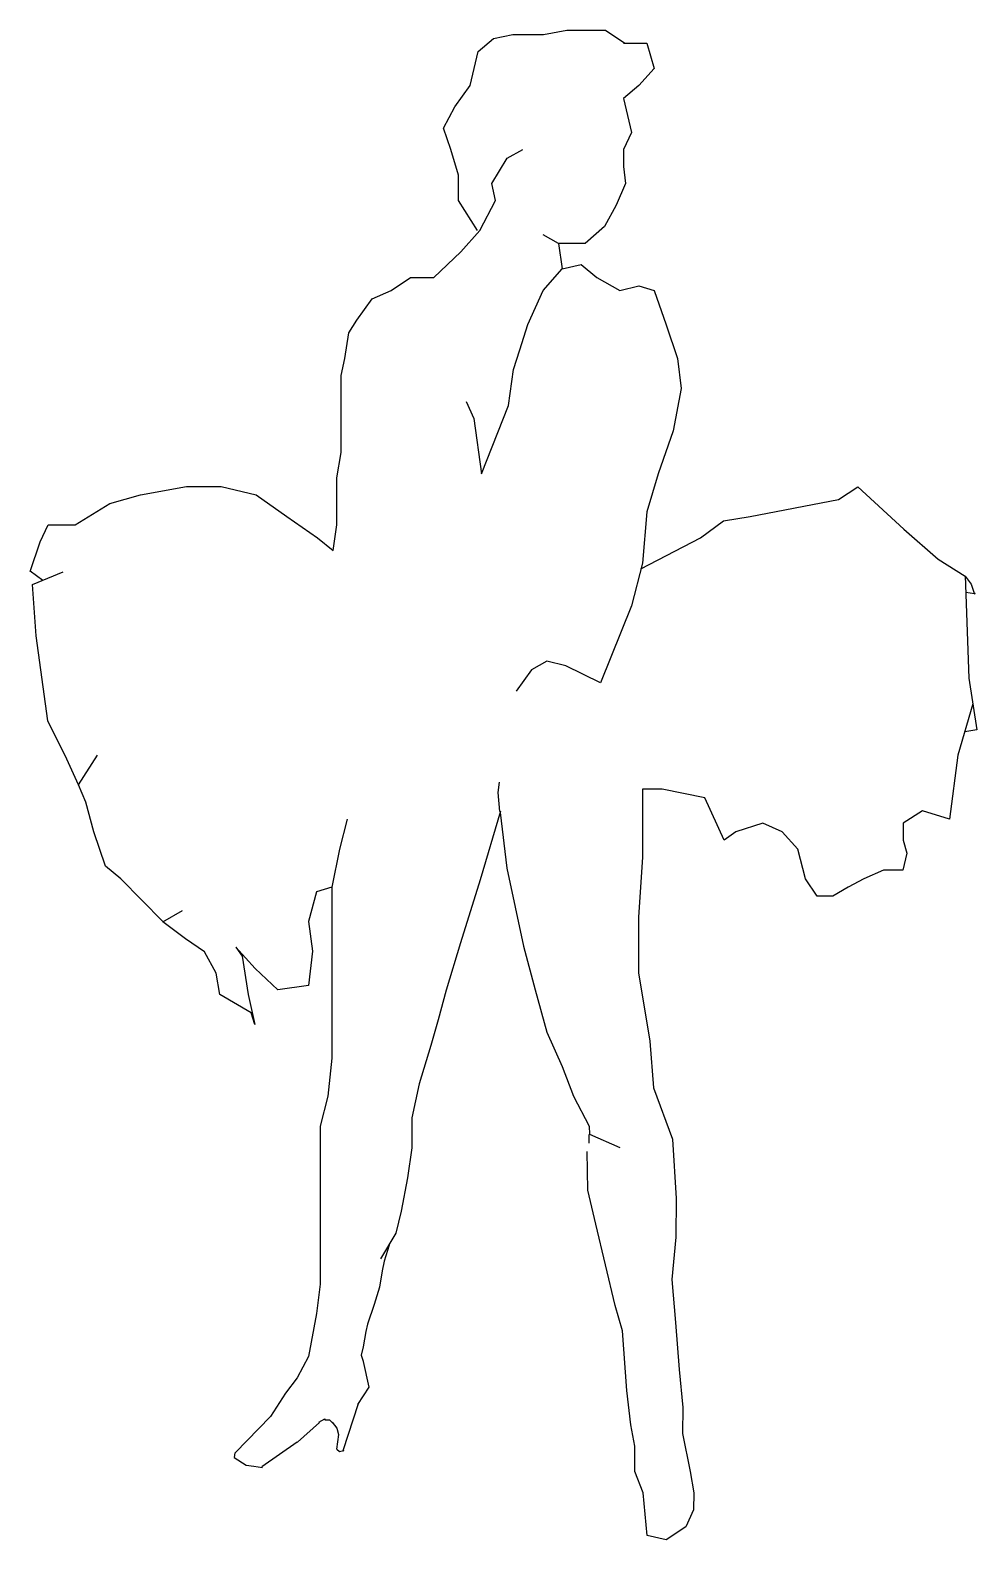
# Model space of a CAD drawing. Extents: x 7346 to 8337, y -5911 to -4332.
import ezdxf

# ---------------------------------------------------------------- set-up
doc = ezdxf.new("R2010")
doc.units = 0
doc.header["$LTSCALE"] = 1270
doc.header["$MEASUREMENT"] = 0
doc.layers.get('0').update_dxf_attribs({"linetype": 'CONTINUOUS'})

msp = doc.modelspace()

# ---------------------------------------------------------------- linework, layer by layer
at = {"linetype": 'CONTINUOUS'}
for p, q in [((7815, -4353.7), (7831.2, -4340.3)), ((7831.2, -4340.3), (7851.3, -4335.9)), ((7851.3, -4335.9), (7883.5, -4335.9)), ((7883.5, -4335.9), (7907.9, -4331.6)), ((7907.9, -4331.6), (7932.3, -4331.6)), ((7932.3, -4331.6), (7948.4, -4331.6)), ((7948.4, -4331.6), (7968.4, -4345)), ((7806.7, -4389.4), (7815, -4353.7)), ((7967.3, -4345), (7991.6, -4345)), ((7991.6, -4345), (7999.4, -4371.6)), ((7999.4, -4371.6), (7983.3, -4389.4)), ((7790.5, -4411.6), (7806.7, -4389.4)), ((7983.3, -4389.4), (7967.3, -4402.9)), ((7967.3, -4402.9), (7971.2, -4420.7)), ((7778.7, -4434.2), (7790.5, -4411.6)), ((7971.2, -4420.7), (7975.5, -4438.6)), ((7786.4, -4456.4), (7778.7, -4434.2)), ((7975.5, -4438.6), (7967.3, -4456.4)), ((7794.5, -4483.4), (7786.4, -4456.4)), ((7829.3, -4492.1), (7845.5, -4465.5)), ((7845.5, -4465.5), (7861.7, -4456.4)), ((7967.3, -4456.4), (7967.3, -4474.2)), ((7794.5, -4509.9), (7794.5, -4483.4)), ((7967.3, -4474.2), (7969.2, -4492.1)), ((7833.2, -4509.9), (7829.3, -4492.1)), ((7969.2, -4492.1), (7959.5, -4514.7)), ((7814.5, -4541.2), (7794.5, -4509.9)), ((7817, -4541.2), (7833.2, -4509.9)), ((7959.5, -4514.7), (7947.3, -4536.9)), ((7796.9, -4563.4), (7817, -4541.2)), ((7899.2, -4554.7), (7883.1, -4545.6)), ((7947.3, -4536.9), (7926.9, -4554.7)), ((7768.6, -4590.4), (7796.9, -4563.4)), ((7926.9, -4554.7), (7899.2, -4554.7)), ((7899.2, -4554.7), (7903.1, -4581.2)), ((7883.1, -4603.9), (7903.1, -4581.2)), ((7903.1, -4581.2), (7923, -4576.9)), ((7923, -4576.9), (7939.1, -4590.4)), ((7724.1, -4603.9), (7744.2, -4590.4)), ((7744.2, -4590.4), (7768.6, -4590.4)), ((7939.1, -4590.4), (7963.4, -4603.9)), ((7688, -4635.2), (7704.1, -4612.6)), ((7704.1, -4612.6), (7724.1, -4603.9)), ((7867.1, -4639.5), (7883.1, -4603.9)), ((7963.4, -4603.9), (7983.3, -4599.1)), ((7983.3, -4599.1), (7999.4, -4603.9)), ((7999.4, -4603.9), (8011.9, -4640)), ((7679.7, -4648.2), (7688, -4635.2)), ((7858.8, -4666.1), (7867.1, -4639.5)), ((8011.9, -4640), (8023.7, -4675.2)), ((7675.6, -4675.2), (7679.7, -4648.2)), ((7671.6, -4693), (7675.6, -4675.2)), ((7852.2, -4686.5), (7858.8, -4666.1)), ((8023.7, -4675.2), (8027.6, -4706.5)), ((7846.7, -4724.4), (7852.2, -4686.5)), ((7671.6, -4715.2), (7671.6, -4693)), ((8027.6, -4706.5), (8019.3, -4750.9)), ((7671.6, -4733.1), (7671.6, -4715.2)), ((7802.4, -4720), (7810.6, -4737.8)), ((7671.6, -4755.7), (7671.6, -4733.1)), ((7810.6, -4737.8), (7818.5, -4795.7)), ((7818.5, -4795.7), (7846.7, -4724.4)), ((8019.3, -4750.9), (8003.3, -4795.7)), ((7671.6, -4773.5), (7671.6, -4755.7)), ((7667.3, -4800.1), (7671.6, -4773.5)), ((7667.3, -4827), (7667.3, -4800.1)), ((8003.3, -4795.7), (7991.6, -4835.7)), ((7429.6, -4827), (7461.8, -4817.9)), ((7461.8, -4817.9), (7510, -4809.2)), ((7510, -4809.2), (7546.1, -4809.2)), ((7546.1, -4809.2), (7582.7, -4817.9)), ((7582.7, -4817.9), (7614.9, -4840.5)), ((8192.1, -4822.8), (8212.5, -4809.3)), ((8212.5, -4809.3), (8260.6, -4853.6)), ((7393.5, -4849.2), (7429.6, -4827)), ((7667.3, -4849.2), (7667.3, -4827)), ((8099.7, -4840.6), (8192.1, -4822.8)), ((7356.8, -4867), (7365.2, -4849.2)), ((7365.2, -4849.2), (7393.5, -4849.2)), ((7614.9, -4840.5), (7647.1, -4862.7)), ((7663.2, -4876.2), (7667.3, -4849.2)), ((7991.6, -4835.7), (7987.2, -4889.2)), ((8047.6, -4862.8), (8071.9, -4844.9)), ((8071.9, -4844.9), (8099.7, -4840.6)), ((7647.1, -4862.7), (7663.2, -4876.2)), ((7985.4, -4895.4), (8047.6, -4862.8)), ((8260.6, -4853.6), (8296.6, -4885)), ((7346.3, -4897.9), (7356.8, -4867)), ((7346.3, -4897.5), (7359.6, -4907.1)), ((7987.2, -4889.2), (7975.5, -4934)), ((8296.6, -4885), (8324.8, -4902.8)), ((7348.7, -4911.8), (7380.8, -4898.4)), ((7352.6, -4965.4), (7348.7, -4911.8)), ((8324.7, -4902.7), (8328.6, -5009.7)), ((8324.8, -4902.8), (8331.1, -4911.5)), ((8331.1, -4911.5), (8334.6, -4921.9)), ((8334.5, -4921.4), (8325.5, -4920.1)), ((8335.3, -4921), (8334.5, -4921.4)), ((7975.5, -4934), (7943, -5014.5)), ((7364.7, -5054.5), (7352.6, -4965.4)), ((7887, -4991.9), (7871, -5001)), ((7907, -4996.7), (7887, -4991.9)), ((7871, -5001), (7854.9, -5023.2)), ((7943, -5014.5), (7907, -4996.7)), ((8328.6, -5009.7), (8336.9, -5063.7)), ((8332.7, -5036.7), (8316.9, -5090.2)), ((7384.7, -5094.5), (7364.7, -5054.5)), ((8336.9, -5063.7), (8324.4, -5065.8)), ((7396.8, -5121.5), (7384.7, -5094.5)), ((7396.8, -5121.5), (7416.8, -5090.2)), ((8316.9, -5090.2), (8308.4, -5157.2)), ((7836.1, -5129.3), (7837.3, -5118.5)), ((7404.6, -5139.4), (7396.8, -5121.5)), ((7837.7, -5149.4), (7836.1, -5129.3)), ((7987.2, -5125.9), (7987.1, -5197.2)), ((8007.8, -5125.9), (7987.2, -5125.9)), ((8052.2, -5135), (8007.8, -5125.9)), ((7412.9, -5170.7), (7404.6, -5139.4)), ((7838.3, -5148.9), (7817.1, -5220.7)), ((7838.1, -5150.2), (7845.2, -5208.5)), ((8072.4, -5179.4), (8052.2, -5135)), ((8280.1, -5148.5), (8259.9, -5161.5)), ((8308.4, -5157.2), (8280.1, -5148.5)), ((7677.9, -5157.2), (7670, -5188.5)), ((7677.9, -5157.2), (7670, -5188.5)), ((8113.1, -5161.5), (8084.8, -5170.7)), ((8133.3, -5170.7), (8113.1, -5161.5)), ((8259.9, -5161.5), (8259.7, -5179.4)), ((7425, -5206.3), (7412.9, -5170.7)), ((8084.8, -5170.7), (8072.4, -5179.4)), ((8149.5, -5188.5), (8133.3, -5170.7)), ((8259.7, -5179.4), (8263.5, -5192.9)), ((7670, -5188.5), (7661.9, -5228.5)), ((7670, -5188.5), (7661.9, -5228.5)), ((7987.1, -5197.2), (7983, -5259.8)), ((8157.6, -5219.8), (8149.5, -5188.5)), ((8263.5, -5192.9), (8259.4, -5210.7)), ((7441.1, -5219.8), (7425, -5206.3)), ((7845.2, -5208.5), (7862.4, -5290.3)), ((8239.2, -5210.7), (8218.7, -5219.8)), ((8259.4, -5210.7), (8239.2, -5210.7)), ((7485.2, -5264.2), (7441.1, -5219.8)), ((7661.9, -5228.5), (7645.8, -5233.3)), ((7661.9, -5228.5), (7661.9, -5273.3)), ((7817.1, -5220.7), (7796.7, -5286.8)), ((8169.8, -5237.7), (8157.6, -5219.8)), ((8202.4, -5228.5), (8186.1, -5237.7)), ((8218.7, -5219.8), (8202.4, -5228.5)), ((7645.8, -5233.3), (7637.6, -5264.2)), ((8186.1, -5237.7), (8169.8, -5237.7)), ((7485, -5264.6), (7505.7, -5252.9)), ((7983, -5259.8), (7982.7, -5318.1)), ((7508.8, -5282.5), (7485, -5264.6)), ((7637.6, -5264.2), (7641.8, -5295.5)), ((7661.9, -5273.3), (7661.9, -5313.4)), ((7528.8, -5296), (7508.8, -5282.5)), ((7561.6, -5291.2), (7568.1, -5300.6)), ((7581.6, -5313.4), (7561.6, -5291.2)), ((7796.7, -5286.8), (7781.5, -5336.4)), ((7862.4, -5290.3), (7874.9, -5336)), ((7540.9, -5318.6), (7528.8, -5296)), ((7568.1, -5300.6), (7574.3, -5340.8)), ((7641.8, -5295.5), (7637.6, -5331.2)), ((7544.8, -5340.8), (7540.9, -5318.6)), ((7605.5, -5336), (7581.6, -5313.4)), ((7661.9, -5313.4), (7661.9, -5344.7)), ((7982.7, -5318.1), (7994.7, -5389.5)), ((7637.6, -5331.2), (7605.5, -5336)), ((7781.5, -5336.4), (7773.2, -5367.3)), ((7874.9, -5336), (7887, -5380.3)), ((7577.4, -5359.9), (7544.8, -5340.8)), ((7574.3, -5340.8), (7581.4, -5372.1)), ((7661.9, -5344.7), (7661.9, -5384.7)), ((7581.4, -5372.1), (7577.4, -5359.9)), ((7773.2, -5367.3), (7765.4, -5394.3)), ((7661.9, -5384.7), (7661.9, -5407.3)), ((7887, -5380.3), (7903.1, -5416)), ((7765.4, -5394.3), (7753.3, -5434.3)), ((7994.7, -5389.5), (7998.4, -5438.6)), ((7661.9, -5407.3), (7657.9, -5447.3)), ((7903.1, -5416), (7914.9, -5447.3)), ((7753.3, -5434.3), (7745.5, -5470)), ((7657.9, -5447.3), (7649.7, -5478.7)), ((7914.9, -5447.3), (7931.3, -5478.7)), ((7998.4, -5438.6), (8018.6, -5492.1)), ((7649.7, -5478.7), (7649.7, -5514.3)), ((7745.5, -5470), (7745.5, -5501.3)), ((7931.3, -5478.7), (7931.6, -5486.9)), ((7931.3, -5496.5), (7931.3, -5487.4)), ((7931.6, -5486.9), (7963.4, -5500.8)), ((8018.6, -5492.1), (8022.3, -5554.3)), ((7745.5, -5501.3), (7741.1, -5532.6)), ((7929.7, -5545.6), (7929.1, -5505.2)), ((7649.7, -5514.3), (7649.7, -5545.6)), ((7741.1, -5532.6), (7734.5, -5567.4)), ((7649.7, -5545.6), (7649.7, -5581.3)), ((7938.1, -5581.3), (7929.7, -5545.6)), ((8022.3, -5554.3), (8022.1, -5594.8)), ((7734.5, -5567.4), (7729, -5590.4)), ((7649.7, -5581.3), (7649.7, -5612.6)), ((7729, -5590.4), (7712.9, -5617.4)), ((7958.3, -5666.1), (7938.1, -5581.3)), ((7722.1, -5603.2), (7716.7, -5620)), ((8022.1, -5594.8), (8017.9, -5639.2)), ((7649.7, -5612.6), (7649.7, -5644)), ((7716.7, -5620), (7714.7, -5630)), ((7714.7, -5630), (7712, -5647)), ((8017.9, -5639.2), (8021.7, -5684)), ((7649.7, -5644), (7645.8, -5674.8)), ((7712, -5647), (7706.1, -5665.3)), ((7706.1, -5665.3), (7699.4, -5685.7)), ((7966.3, -5692.7), (7958.3, -5666.1)), ((7645.8, -5674.8), (7637.6, -5719.6)), ((7699.4, -5685.7), (7697.4, -5693.5)), ((8021.7, -5684), (8025.4, -5733.1)), ((7697.4, -5693.5), (7694.7, -5709.6)), ((7970.8, -5755.3), (7966.3, -5692.7)), ((7694.7, -5709.6), (7692.7, -5718.3)), ((7692.7, -5718.3), (7694.7, -5724.4)), ((7637.6, -5719.6), (7625.8, -5741.8)), ((7694.6, -5724.9), (7700.8, -5751.8)), ((8025.4, -5733.1), (8029.2, -5773.1)), ((7625.8, -5741.8), (7613.3, -5757.9)), ((7613.3, -5757.9), (7597.7, -5782.3)), ((7700.8, -5751.8), (7688.7, -5769.7)), ((7974.9, -5791), (7970.8, -5755.3)), ((7597.7, -5782.3), (7560.8, -5820.6)), ((7673.9, -5818), (7690, -5768.8)), ((8029.2, -5773.1), (8028.9, -5800.1)), ((7626.2, -5809.3), (7648.9, -5788.8)), ((7648.5, -5788.4), (7654.8, -5784.9)), ((7654.8, -5784.9), (7654.8, -5785.8)), ((7654.8, -5785.8), (7659.5, -5785.8)), ((7659.5, -5785.8), (7662.6, -5789.2)), ((7662.2, -5788.4), (7667.3, -5794.5)), ((7667.3, -5794.5), (7668.9, -5801.4)), ((7979.1, -5813.6), (7974.9, -5791)), ((7588.6, -5834.9), (7625.8, -5808.8)), ((7668.9, -5801.4), (7666.9, -5816.6)), ((7979.2, -5840.1), (7979.1, -5813.6)), ((8028.9, -5800.1), (8037, -5840.1)), ((7560.4, -5820.6), (7559.6, -5825.3)), ((7559.6, -5825.3), (7572.2, -5833.2)), ((7670, -5819.3), (7667.3, -5817.1)), ((7674.4, -5818.4), (7670, -5819.3)), ((7673.9, -5818), (7674.4, -5818.4)), ((7674.4, -5818.4), (7673.9, -5818)), ((7572.2, -5833.2), (7580.4, -5834.5)), ((7580.4, -5834.5), (7589.4, -5835.8)), ((7589.4, -5835.8), (7589, -5835.8)), ((7987.7, -5862.3), (7979.2, -5840.1)), ((8037, -5840.1), (8040.7, -5862.3)), ((7991.8, -5907.1), (7987.7, -5862.3)), ((8040.7, -5862.3), (8040.5, -5880.2)), ((8040.5, -5880.2), (8032.5, -5898)), ((8011.9, -5911.5), (7991.8, -5907.1)), ((8032.5, -5898), (8011.9, -5911.5))]:
    msp.add_line(p, q, dxfattribs=at)

doc.saveas('drawing.dxf')
